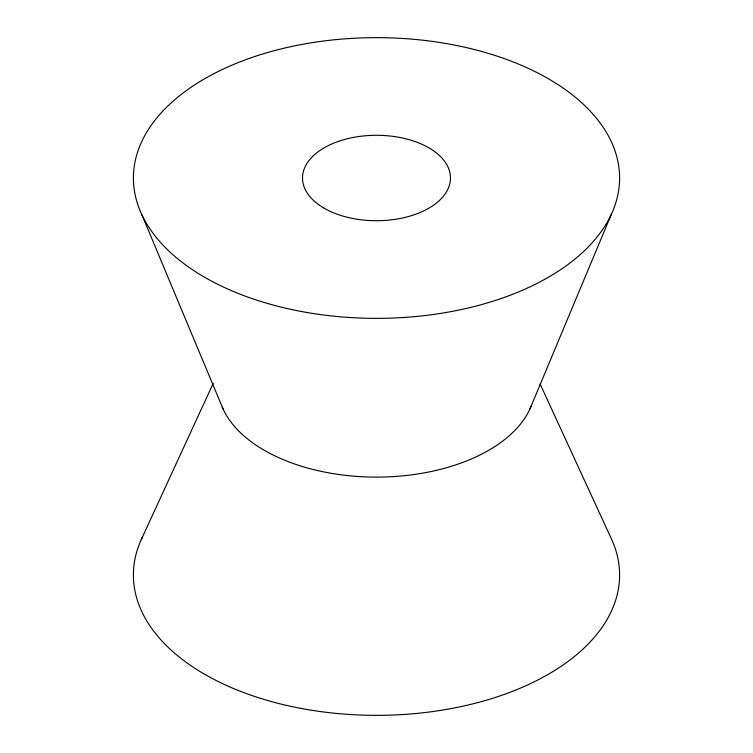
<?xml version="1.0" encoding="UTF-8"?>
<svg xmlns="http://www.w3.org/2000/svg" width="753" height="753" viewBox="0 0 753 753"><rect width="100%" height="100%" fill="white"/><g stroke="black" fill="none" stroke-linecap="round" stroke-linejoin="round"><path stroke-width="1.13" d="M529.943 408.973L611.464 214.021A243.106 140.359 0 0 0 313.05 42.516A243.106 140.359 0 0 0 204.985 277.471A243.106 140.359 0 0 0 611.464 214.021M141.536 538.979L213.24 383.258M540.052 383.898L611.182 538.367A243.106 140.359 0 0 1 375.295 715.35A243.106 140.359 0 0 1 142.458 537.021M141.818 214.633L223.246 409.378M531.345 405.669A158.761 91.659 0 0 1 377.846 477.11A158.761 91.659 0 0 1 222.267 407.175M324.185 208.214A73.992 42.714 0 0 0 447.969 189.059A73.992 42.714 0 0 0 357.355 136.745A73.992 42.714 0 0 0 324.185 208.214"/></g></svg>
